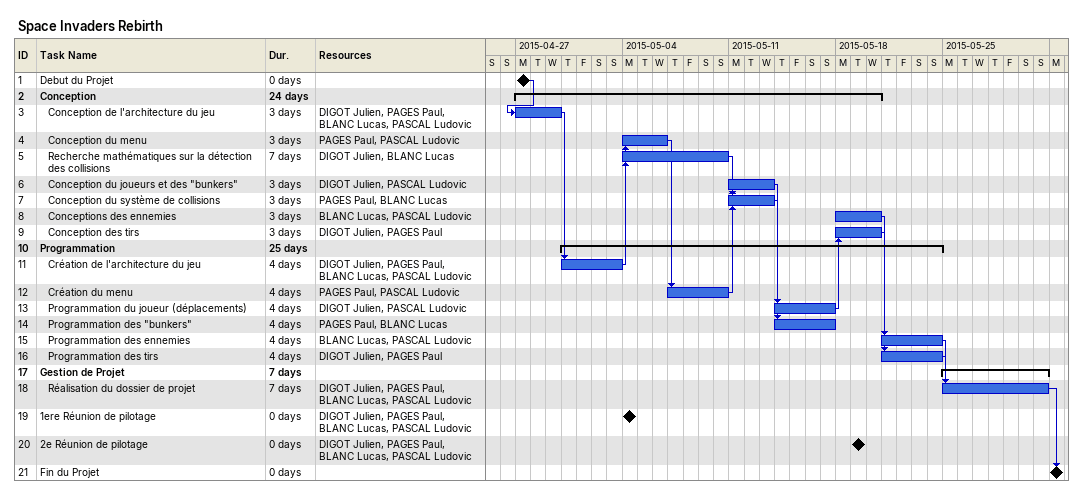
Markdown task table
Space Invaders Rebirth

| ID | Level | Task | Duration | Start | Finish | Predecessors | Resources |
|---|---|---|---|---|---|---|---|
| 1 | 1 | Debut du Projet | 0d | 2015-04-27 | 2015-04-27 |  |  |
| 2 | 1 | **Conception** | 24d | 2015-04-27 | 2015-05-20 |  |  |
| 3 | 2 | Conception de l'architecture du jeu | 3d | 2015-04-27 | 2015-04-29 | 1 | DIGOT Julien, PAGES Paul, BLANC Lucas, PASCAL Ludovic |
| 4 | 2 | Conception du menu | 3d | 2015-05-04 | 2015-05-06 | 11 | PAGES Paul, PASCAL Ludovic |
| 5 | 2 | Recherche mathématiques sur la détection des collisions | 7d | 2015-05-04 | 2015-05-10 | 11 | DIGOT Julien, BLANC Lucas |
| 6 | 2 | Conception du joueurs et des "bunkers" | 3d | 2015-05-11 | 2015-05-13 | 12 | DIGOT Julien, PASCAL Ludovic |
| 7 | 2 | Conception du système de collisions | 3d | 2015-05-11 | 2015-05-13 | 5, 12 | PAGES Paul, BLANC Lucas |
| 8 | 2 | Conceptions des ennemies | 3d | 2015-05-18 | 2015-05-20 |  | BLANC Lucas, PASCAL Ludovic |
| 9 | 2 | Conception des tirs | 3d | 2015-05-18 | 2015-05-20 | 13 | DIGOT Julien, PAGES Paul |
| 10 | 1 | **Programmation** | 25d | 2015-04-30 | 2015-05-24 |  |  |
| 11 | 2 | Création de l'architecture du jeu | 4d | 2015-04-30 | 2015-05-03 | 3 | DIGOT Julien, PAGES Paul, BLANC Lucas, PASCAL Ludovic |
| 12 | 2 | Création du menu | 4d | 2015-05-07 | 2015-05-10 | 4 | PAGES Paul, PASCAL Ludovic |
| 13 | 2 | Programmation du joueur (déplacements) | 4d | 2015-05-14 | 2015-05-17 | 6, 7 | DIGOT Julien, PASCAL Ludovic |
| 14 | 2 | Programmation des "bunkers" | 4d | 2015-05-14 | 2015-05-17 | 6, 7 | PAGES Paul, BLANC Lucas |
| 15 | 2 | Programmation des ennemies | 4d | 2015-05-21 | 2015-05-24 | 8 | BLANC Lucas, PASCAL Ludovic |
| 16 | 2 | Programmation des tirs | 4d | 2015-05-21 | 2015-05-24 | 9 | DIGOT Julien, PAGES Paul |
| 17 | 1 | **Gestion de Projet** | 7d | 2015-05-25 | 2015-05-31 |  |  |
| 18 | 2 | Réalisation du dossier de projet | 7d | 2015-05-25 | 2015-05-31 | 15, 16 | DIGOT Julien, PAGES Paul, BLANC Lucas, PASCAL Ludovic |
| 19 | 1 | 1ere Réunion de pilotage | 0d | 2015-05-04 | 2015-05-04 |  | DIGOT Julien, PAGES Paul, BLANC Lucas, PASCAL Ludovic |
| 20 | 1 | 2e Réunion de pilotage | 0d | 2015-05-19 | 2015-05-19 |  | DIGOT Julien, PAGES Paul, BLANC Lucas, PASCAL Ludovic |
| 21 | 1 | Fin du Projet | 0d | 2015-06-01 | 2015-06-01 | 18 |  |
